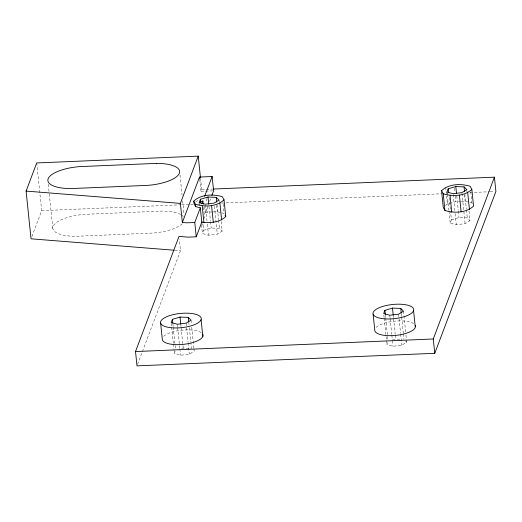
<?xml version="1.0" encoding="UTF-8"?>
<svg xmlns="http://www.w3.org/2000/svg" width="522" height="522" viewBox="0 0 522 522"><rect width="100%" height="100%" fill="white"/><g stroke="black" fill="none" stroke-linecap="round" stroke-linejoin="round"><path stroke-width="0.39" stroke-dasharray="2.61 1.96" d="M31.894 236.531L41.662 210.673L36.814 163.758M212.826 190.869L200.996 191.372L201.688 189.532L200.539 178.4M137.567 364.343L180.495 250.723L179.34 239.591M199.43 204.865L199.913 203.587M212.591 211.958L207.913 212.154L205.283 212.885L207.58 206.803M209.59 201.485L210.738 198.438M221.191 221.55L222.183 231.089L217.296 234.13L208.487 235.2L202.386 233.497L203.593 230.306L202.693 221.556M193.956 348.768L194.204 351.149L189.316 354.184L180.508 355.26L174.413 353.557L175.62 350.366M406.442 339.789L406.684 342.178L401.796 345.212L392.988 346.282L386.893 344.579L388.1 341.388M469.004 211.077L469.989 220.623L465.102 223.657L456.293 224.734L450.199 223.031L451.406 219.84L450.584 211.886M195.75 202.086L198.106 200.161M445.631 205.453L447.393 204.011L455.719 201.688L460.397 201.485M203.593 230.306L211.195 228.029L219.468 228.375L222.183 231.089M451.406 219.84L459.008 217.563L467.275 217.909L469.989 220.623M181.695 348.539L183.215 348.089L191.489 348.435L190.915 342.869M392.661 340.024L395.702 339.111L400.211 339.3M201.688 189.532L212.258 189.088M41.662 210.673L180.866 204.794M181.682 204.755L189.819 204.415M190.634 204.376L193.075 204.278M197.962 204.069L200.402 203.965M221.569 203.071L441.358 193.786M446.245 193.584L447.869 193.512M469.852 192.585L489.388 191.757M490.204 191.724L494.269 191.554M213.367 211.925L217.269 211.756L221.054 212.695M461.18 201.453L465.076 201.29L471.895 202.973L473.226 205.472M174.805 250.273L180.495 250.723M221.811 212.878L224.082 213.439L222.933 202.308M202.001 224.121L203.208 224.46M405.601 341.088L406.684 342.178M470.74 191.842L471.895 202.973M466.785 189.603L467.033 191.992M464.808 194.047L466.374 209.159M466.453 209.955L467.275 217.909M464.423 194.928L465.076 201.29M461.983 193.44L465.102 223.657M456.789 196.089L458.264 210.405M458.349 211.195L459.008 217.563M454.323 188.168L454.734 192.142M455.145 196.122L455.719 201.688M453.174 194.51L454.819 210.418M455.145 213.596L456.293 224.734M449.103 197.57L450.499 211.09M446.995 192.011L447.158 193.603M447.243 194.399L448.887 210.307M448.966 211.103L450.199 223.031M445.664 187.307L446.245 192.872M446.571 196.057L447.393 204.011M403.48 311.158L405.62 331.835M405.946 335.02L406.357 338.993M401.34 314.009L401.588 316.397M401.672 317.193L403.317 333.101M403.395 333.891L403.969 339.463M398.593 314.192L400.563 333.284M400.648 334.073L401.796 345.212M393.314 316.045L393.484 317.637M393.562 318.433L395.206 334.341M395.291 335.137L395.702 339.111M389.784 315.262L390.032 317.65M390.117 318.446L391.761 334.354M391.839 335.15L392.335 339.92M392.413 340.716L392.988 346.282M385.386 315.144L385.634 317.533M385.719 318.329L387.937 339.802M383.853 315.151L384.101 317.539M384.179 318.335L386.404 339.809M386.482 340.605L386.893 344.579M218.972 200.076L219.22 202.458M217.002 204.52L218.561 219.632M218.646 220.421L219.468 228.375M216.61 205.394L217.269 211.756M214.418 206.288L217.296 234.13M208.976 206.555L210.457 220.871M210.536 221.667L211.195 228.029M206.51 198.634L206.921 202.608M207.332 206.588L207.913 212.154M205.361 204.976L207.006 220.884M207.332 224.062L208.487 235.2M204.624 206.523L205.283 212.885M203.541 207.364L204.696 218.496M199.763 179.444L200.996 191.372M201.485 224.747L202.386 233.497M179.992 174.987L182.08 195.208M182.667 200.872L184.005 213.811M191 320.13L191.411 324.11M191.737 327.287L193.877 347.972M188.86 322.988L189.023 324.573M189.355 327.757L190.83 342.073M186.113 323.17L188.083 342.256M188.168 343.052L189.316 354.184M180.834 325.023L180.997 326.615M181.082 327.405L183.215 348.089M177.304 324.24L177.552 326.622M177.63 327.418L179.77 348.102M179.849 348.892L180.508 355.26M172.906 324.116L173.154 326.504M173.232 327.301L175.451 348.774M171.288 323.333L171.621 326.518M171.699 327.314L173.343 343.215M173.428 344.011L173.917 348.787M174.002 349.577L174.413 353.557M48.272 184.253L49.192 193.153M49.277 193.962L52.872 228.74M182.315 223.716A30.713 10.708 -5.9 0 1 153.037 233.047L76.049 236.303A30.713 10.708 -5.9 0 1 53.074 226.476A30.713 10.708 -5.9 0 1 84.336 214.359L161.331 211.103A30.713 10.708 -5.9 0 1 180.964 214.692M181.682 215.129A30.713 10.708 -5.9 0 1 183.379 216.552M163.693 336.331A20.475 7.138 -5.9 0 1 182.954 330.061A20.475 7.138 -5.9 0 1 201.799 333.088M376.173 327.353A20.475 7.138 -5.9 0 1 394.834 321.141A20.475 7.138 -5.9 0 1 413.842 323.757"/><path stroke-width="0.78" d="M173.996 250.208L31.033 238.815L26.1 191.091L36.729 162.949L198.236 156.13L200.455 177.604M200.317 207.802L201.799 222.118C209.857 223.266 219.645 222.594 225.745 216.565L224.023 199.861L222.352 196.742C213.028 193.91 201.179 194.191 193.74 201.14L193.988 203.528L195.652 206.647L200.317 207.802L194.765 222.489L186.778 222.829L182.354 222.476L180.384 203.391L198.236 156.13M182.354 222.476L199.515 177.056L212.134 176.521L213.615 190.837L211.893 195.398M213.074 189.055L494.419 177.167L495.9 191.483L434.767 353.296L136.992 365.87L135.511 351.554L179.013 236.407L188.253 237.145L196.246 236.805L201.799 222.118M200.389 199.287L199.182 202.477L205.276 204.18L214.085 203.11L218.972 200.076L216.258 197.362L207.991 197.009L200.389 199.287L200.637 201.675L200.154 202.954M201.786 203.913L202.888 201.003L200.637 201.675M204.663 196.292L212.134 176.521M172.41 319.347L171.209 322.537L177.304 324.24L186.113 323.17L191 320.13L188.285 317.415L180.012 317.069L172.41 319.347L172.821 323.327M384.897 310.375L383.69 313.565L389.784 315.262L398.593 314.192L403.48 311.158L400.766 308.443L392.492 308.091L384.897 310.375L385.308 314.348M448.202 188.82L446.995 192.011L453.089 193.714L461.898 192.644L466.785 189.603L464.071 186.889L455.797 186.543L448.202 188.82L448.613 192.801M434.767 353.296L433.286 338.98L494.419 177.167M193.74 201.14L195.404 204.259C204.728 207.09 216.584 206.81 224.023 199.861M441.553 190.674C448.985 183.724 460.841 183.444 470.165 186.276L471.836 189.395L473.558 206.092C466.12 213.041 454.264 213.322 444.94 210.496L443.276 207.378L441.553 190.674L443.217 193.792L444.94 210.496M443.217 193.792C452.541 196.618 464.397 196.344 471.836 189.395M135.511 351.554L433.286 338.98M26.1 191.091L180.384 203.391M225.08 215.312L225.745 216.565M467.719 192.755L469.441 209.459M464.071 186.889L464.567 191.665M459.386 195.084L461.115 211.782M455.797 186.543L456.541 193.701M450.029 195.476L451.758 212.18M413.574 310.734A20.475 7.138 -5.9 0 1 380.884 318.381A20.475 7.138 -5.9 0 1 385.699 305.638A20.475 7.138 -5.9 0 1 413.574 310.734L415.303 327.431A20.475 7.138 -5.9 0 1 394.789 335.483A20.475 7.138 -5.9 0 1 374.848 330.876L373.119 314.172M400.766 308.443L401.261 313.213M392.492 308.091L393.236 315.249M219.906 203.228L221.628 219.925M216.258 197.362L216.754 202.131M211.58 205.551L213.302 222.248M207.991 197.009L208.728 204.167M202.888 201.003L203.215 204.18M199.515 177.056L199.678 178.648M202.216 205.942L203.945 222.646M195.404 204.259L195.652 206.647M194.765 222.489L196.246 236.805M201.094 319.705A20.475 7.138 -5.9 0 1 168.404 327.353A20.475 7.138 -5.9 0 1 173.219 314.616A20.475 7.138 -5.9 0 1 201.094 319.705L202.817 336.409M188.285 317.415L188.775 322.191M180.012 317.069L180.756 324.227M160.639 323.144L162.362 339.848A20.475 7.138 -5.9 0 0 185.264 344.135A20.475 7.138 -5.9 0 0 202.764 334.334M415.251 325.363A20.475 7.138 -5.9 0 1 415.473 326.739M156.398 163.386L79.409 166.635A30.713 10.708 -5.9 0 0 48.141 178.752A30.713 10.708 -5.9 0 0 71.116 188.579L148.104 185.33A30.713 10.708 -5.9 0 0 179.366 173.213A30.713 10.708 -5.9 0 0 156.398 163.386"/></g></svg>
